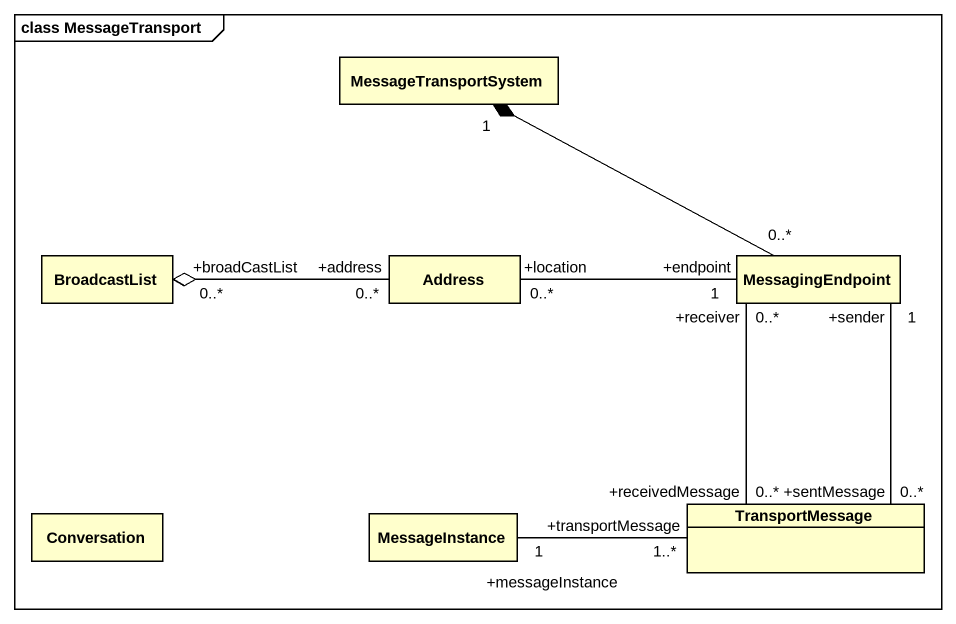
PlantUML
@startuml
mainframe class MessageTransport
hide circle
hide empty members
class MessageTransportSystem
class BroadcastList
class Address
class MessagingEndpoint
class Conversation
class MessageInstance
class TransportMessage
BroadcastList "+broadCastList\n0..*" o-right- "+address\n0..*" Address
Address "+location\n0..*" -right- "+endpoint\n1" MessagingEndpoint
MessagingEndpoint "0..*" -left-* "1" MessageTransportSystem
MessageInstance "+messageInstance\n1" -right- "+transportMessage\n1..*" TransportMessage
TransportMessage "+sentMessage\n0..*" -up- "+sender\n1" MessagingEndpoint
TransportMessage "+receivedMessage\n0..*" -up- "+receiver\n0..*" MessagingEndpoint
@enduml
